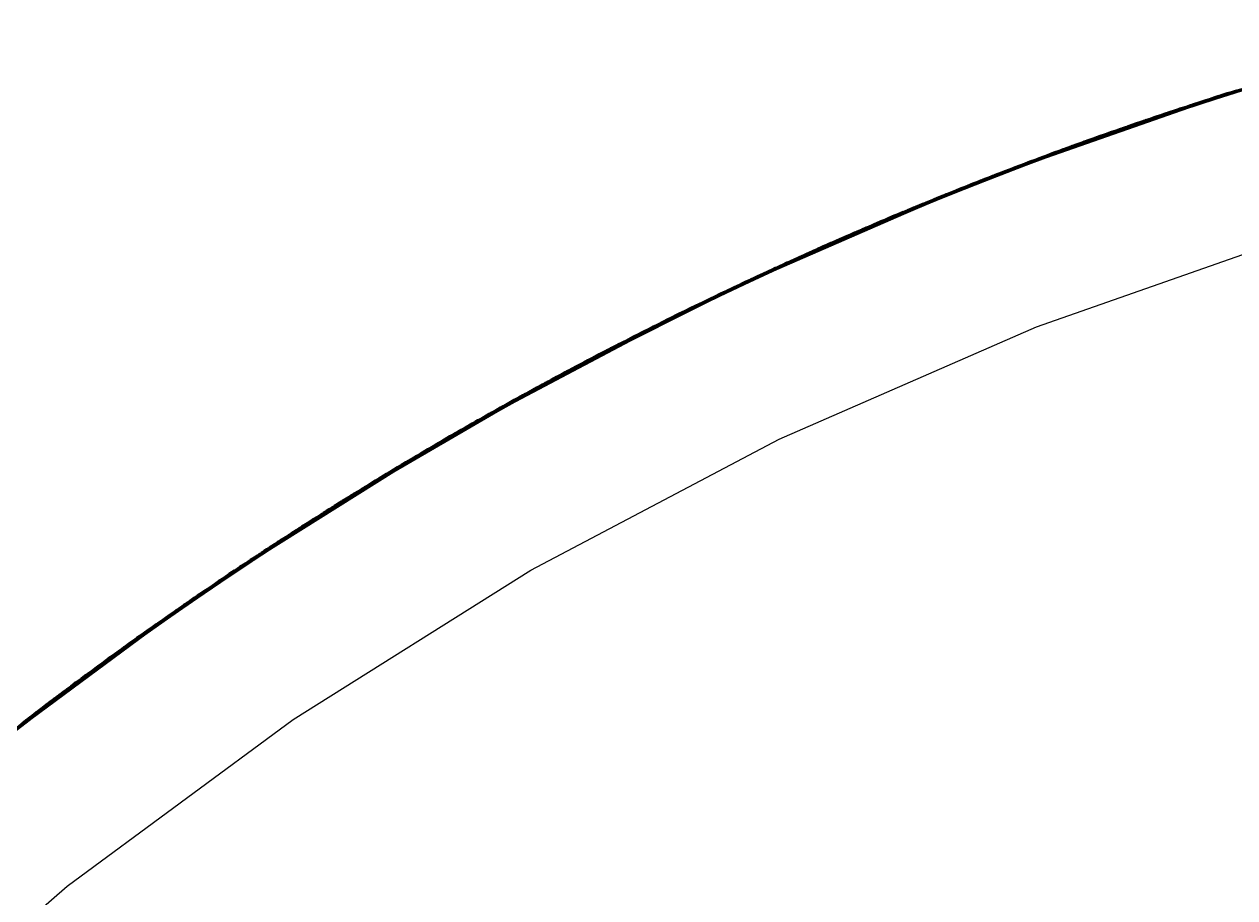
# Model space of a CAD drawing. Header units: millimetres. Extents: x 0 to 420, y 0 to 297.
# Drawn here: x 191.452 to 193, y 270.738 to 271.855 of the extents above; entities that cross this region are included whole.
import ezdxf

# ---------------------------------------------------------------- set-up
doc = ezdxf.new("R2010")
doc.units = ezdxf.units.MM
doc.linetypes.add('DASHED', pattern=[1.524, 1.27, -0.254])
doc.layers.add('HIDDEN', color=8, linetype='DASHED', lineweight=25)
doc.layers.add('VISIBLE', color=7, linetype='CONTINUOUS', lineweight=50)

msp = doc.modelspace()

# ---------------------------------------------------------------- linework, layer by layer
at = {"layer": 'HIDDEN'}
for points in [[(192.94978, 271.7536), (193.2533, 271.84207)], [(192.96058, 271.75711), (193.26431, 271.84489)], [(192.96092, 271.75716), (193.25677, 271.84277)], [(192.96644, 271.759), (193.27027, 271.84641)], [(192.9723, 271.76089), (193.27624, 271.84792)], [(192.97645, 271.76215), (193.27267, 271.84682)], [(192.97727, 271.76248), (193.2813, 271.84919)], [(192.98313, 271.76435), (193.28727, 271.85069)], [(192.98837, 271.76595), (193.28658, 271.85038)], [(192.98898, 271.76622), (193.29323, 271.85218)], [(192.99207, 271.76712), (193.28852, 271.8508)], [(192.99396, 271.76779), (193.29829, 271.85344)], [(192.99982, 271.76963), (193.30425, 271.85491)], [(192.88827, 271.7331), (193.19062, 271.8255)], [(192.89409, 271.73508), (193.19656, 271.82711)], [(192.89861, 271.73654), (193.19513, 271.82658)], [(192.89991, 271.73705), (193.20249, 271.82871)], [(192.90822, 271.73958), (193.19707, 271.82705)], [(192.91068, 271.74068), (193.21346, 271.83165)], [(192.91413, 271.74177), (193.20907, 271.83027)], [(192.9165, 271.74262), (193.2194, 271.83322)], [(192.92396, 271.74484), (193.20495, 271.82892)], [(192.92729, 271.74621), (193.23039, 271.83612)], [(192.92971, 271.74695), (193.22506, 271.83452)], [(192.93314, 271.74814), (193.23635, 271.83767)], [(192.93935, 271.74992), (193.21305, 271.83084)], [(192.94393, 271.7517), (193.24735, 271.84054)], [(192.94515, 271.75203), (193.24089, 271.83866)], [(192.95514, 271.75508), (193.22093, 271.83271)], [(192.97065, 271.76009), (193.22899, 271.83463)], [(192.9862, 271.76506), (193.237, 271.83653)], [(192.8386, 271.7159), (193.13997, 271.81147)], [(192.84441, 271.71793), (193.14589, 271.81313)], [(192.85514, 271.72169), (193.15684, 271.81621)], [(192.85566, 271.7218), (193.14972, 271.81401)], [(192.86095, 271.72371), (193.16277, 271.81786)], [(192.86676, 271.72573), (193.16869, 271.8195)], [(192.8713, 271.72722), (193.1655, 271.81841)], [(192.87169, 271.72742), (193.17372, 271.82088)], [(192.87751, 271.72942), (193.17965, 271.82251)], [(192.8832, 271.73131), (193.17925, 271.82227)], [(192.88333, 271.73142), (193.18558, 271.82413)], [(192.8868, 271.73253), (193.18131, 271.82276)], [(192.78336, 271.69607), (193.08359, 271.79518)], [(192.78914, 271.69818), (193.08948, 271.79691)], [(192.79408, 271.69991), (193.08841, 271.79646)], [(192.79492, 271.70028), (193.09538, 271.79864)], [(192.8036, 271.70315), (193.09042, 271.79699)], [(192.80562, 271.70415), (193.1063, 271.80183)], [(192.8094, 271.70544), (193.10233, 271.80047)], [(192.8114, 271.70623), (193.1122, 271.80354)], [(192.81896, 271.70867), (193.09837, 271.79907)], [(192.82209, 271.71006), (193.12312, 271.80668)], [(192.82478, 271.71094), (193.11808, 271.80503)], [(192.82788, 271.71211), (193.12903, 271.80836)], [(192.83462, 271.71423), (193.1062, 271.80111)], [(192.84029, 271.71642), (193.13398, 271.80957)], [(192.84991, 271.7196), (193.11429, 271.80322)], [(192.86554, 271.72504), (193.12216, 271.80528)], [(192.88103, 271.73036), (193.13013, 271.80736)], [(192.94157, 271.7494), (193.09317, 271.79571)], [(192.7341, 271.67778), (193.03327, 271.78003)], [(192.73985, 271.67994), (193.03915, 271.78182)], [(192.7505, 271.68393), (193.05002, 271.78513)], [(192.75151, 271.68424), (193.04333, 271.7829)], [(192.75627, 271.68607), (193.05591, 271.78691)], [(192.76204, 271.68822), (193.06181, 271.78869)], [(192.76676, 271.6899), (193.059, 271.78764)], [(192.76692, 271.69003), (193.0668, 271.79019)], [(192.7727, 271.69216), (193.0727, 271.79194)], [(192.77847, 271.69429), (193.07859, 271.7937)], [(192.77856, 271.69424), (193.07277, 271.79183)], [(192.78224, 271.6956), (193.0747, 271.79234)], [(192.83687, 271.71375), (193.03955, 271.78062)], [(192.6733, 271.65436), (193.02623, 271.77786)], [(193.02623, 271.77786), (192.6733, 271.65436)], [(193.02623, 271.77786), (192.6733, 271.65436)], [(192.67498, 271.65495), (193.02409, 271.77711)], [(192.68506, 271.65896), (192.98313, 271.76435)], [(192.69018, 271.66088), (192.98248, 271.764)], [(192.69078, 271.66119), (192.98898, 271.76622)], [(192.69381, 271.6623), (192.98439, 271.76455)], [(192.69564, 271.66307), (192.99396, 271.76779)], [(192.70138, 271.66529), (192.99982, 271.76963)], [(192.70555, 271.66683), (192.99809, 271.76895)], [(192.70711, 271.66749), (193.00568, 271.77147)], [(192.71508, 271.67027), (193.00004, 271.7695)], [(192.71773, 271.67156), (193.01653, 271.77486)], [(192.7208, 271.67266), (193.01193, 271.77322)], [(192.72348, 271.67375), (193.02241, 271.77668)], [(192.73029, 271.67606), (193.00799, 271.77174)], [(192.73604, 271.67844), (193.02759, 271.77807)], [(192.74587, 271.68193), (193.01578, 271.77393)], [(192.76106, 271.68759), (193.02383, 271.7762)], [(192.77652, 271.6933), (193.03169, 271.77841)], [(192.63619, 271.63962), (192.93314, 271.74814)], [(192.64673, 271.64386), (192.94393, 271.7517)], [(192.64794, 271.64426), (192.93759, 271.74941)], [(192.65245, 271.64613), (192.94978, 271.7536)], [(192.66301, 271.65031), (192.96058, 271.75711)], [(192.66333, 271.65037), (192.95321, 271.75452)], [(192.66874, 271.65256), (192.96644, 271.759)], [(192.67447, 271.65482), (192.9723, 271.76089)], [(192.6785, 271.65633), (192.96881, 271.75956)], [(192.67932, 271.65672), (192.97727, 271.76248)], [(192.59236, 271.62178), (192.88827, 271.7331)], [(192.59805, 271.62412), (192.89409, 271.73508)], [(192.60246, 271.62587), (192.89271, 271.73447)], [(192.60373, 271.62646), (192.89991, 271.73705)], [(192.61187, 271.62951), (192.89462, 271.73505)], [(192.61424, 271.63076), (192.91068, 271.74068)], [(192.61766, 271.63208), (192.90634, 271.73901)], [(192.61994, 271.63307), (192.9165, 271.74262)], [(192.62721, 271.63574), (192.90237, 271.73742)], [(192.63048, 271.63733), (192.92729, 271.74621)], [(192.63284, 271.63821), (192.92205, 271.74427)], [(192.64227, 271.64179), (192.91031, 271.73985)], [(192.65772, 271.64795), (192.91804, 271.74221)], [(192.67284, 271.65391), (192.926, 271.74464)], [(192.68811, 271.65988), (192.93384, 271.74704)], [(192.54955, 271.60387), (192.84441, 271.71793)], [(192.56001, 271.6083), (192.85514, 271.72169)], [(192.56052, 271.60844), (192.84817, 271.71905)], [(192.56569, 271.61068), (192.86095, 271.72371)], [(192.57136, 271.61306), (192.86676, 271.72573)], [(192.57581, 271.61485), (192.86365, 271.72444)], [(192.57617, 271.61506), (192.87169, 271.72742)], [(192.58185, 271.61742), (192.87751, 271.72942)], [(192.58742, 271.61967), (192.87711, 271.72915)], [(192.58754, 271.61978), (192.88333, 271.73142)], [(192.5909, 271.6211), (192.87915, 271.72978)], [(192.5117, 271.58766), (192.80562, 271.70415)], [(192.51539, 271.58919), (192.80171, 271.70253)], [(192.51734, 271.5901), (192.8114, 271.70623)], [(192.52777, 271.5946), (192.82209, 271.71006)], [(192.53043, 271.59567), (192.81714, 271.70808)], [(192.53342, 271.59701), (192.82788, 271.71211)], [(192.53999, 271.59954), (192.80554, 271.70342)], [(192.54388, 271.60147), (192.8386, 271.7159)], [(192.54553, 271.6021), (192.83274, 271.71362)], [(192.55492, 271.60587), (192.81346, 271.70603)], [(192.57022, 271.61231), (192.82116, 271.70857)], [(192.58528, 271.61857), (192.82903, 271.71117)], [(192.4636, 271.5665), (192.75627, 271.68607)], [(192.46922, 271.56901), (192.76204, 271.68822)], [(192.47381, 271.57098), (192.7593, 271.687)], [(192.47398, 271.57113), (192.76692, 271.69003)], [(192.47961, 271.57361), (192.7727, 271.69216)], [(192.48523, 271.5761), (192.77847, 271.69429)], [(192.4853, 271.57606), (192.7728, 271.69206)], [(192.48894, 271.57766), (192.77468, 271.69268)], [(192.49, 271.57819), (192.78336, 271.69607)], [(192.49564, 271.58066), (192.78914, 271.69818)], [(192.50047, 271.58271), (192.78807, 271.69765)], [(192.50128, 271.58312), (192.79492, 271.70028)], [(192.50973, 271.58652), (192.79007, 271.69831)], [(192.52474, 271.59301), (192.79785, 271.70088)], [(192.64456, 271.64142), (192.79282, 271.69718)], [(192.42606, 271.54958), (192.71773, 271.67156)], [(192.43165, 271.55213), (192.72348, 271.67375)], [(192.442, 271.55682), (192.7341, 271.67778)], [(192.44391, 271.55762), (192.72853, 271.67546)], [(192.4476, 271.55934), (192.73985, 271.67994)], [(192.45347, 271.5617), (192.71701, 271.67058)], [(192.45797, 271.56399), (192.7505, 271.68393)], [(192.45896, 271.56437), (192.74397, 271.68128)], [(192.46826, 271.56831), (192.7249, 271.67335)], [(192.48338, 271.57501), (192.73257, 271.67604)], [(192.54223, 271.5992), (192.74033, 271.67876)], [(192.38865, 271.53235), (192.67932, 271.65672)], [(192.39424, 271.53494), (192.68506, 271.65896)], [(192.39922, 271.53718), (192.68445, 271.65858)], [(192.39981, 271.53753), (192.69078, 271.66119)], [(192.40279, 271.53883), (192.68631, 271.65924)], [(192.40454, 271.53972), (192.69564, 271.66307)], [(192.41013, 271.54229), (192.70138, 271.66529)], [(192.41423, 271.5441), (192.69966, 271.66449)], [(192.41572, 271.54485), (192.70711, 271.66749)], [(192.42346, 271.54812), (192.70161, 271.66517)], [(192.42905, 271.55087), (192.7132, 271.66962)], [(192.43831, 271.55487), (192.70937, 271.6679)], [(192.33058, 271.50484), (192.6733, 271.65436)], [(192.6733, 271.65436), (192.33058, 271.50484)], [(192.6733, 271.65436), (192.33058, 271.50484)], [(192.33145, 271.50522), (192.66958, 271.65274)], [(192.34669, 271.51256), (192.63619, 271.63962)], [(192.35695, 271.51745), (192.64673, 271.64386)], [(192.35814, 271.51794), (192.64054, 271.64116)], [(192.3625, 271.52007), (192.65245, 271.64613)], [(192.37278, 271.52492), (192.66301, 271.65031)], [(192.37308, 271.52499), (192.65584, 271.64727)], [(192.37836, 271.52753), (192.66874, 271.65256)], [(192.38393, 271.53014), (192.67447, 271.65482)], [(192.38784, 271.53189), (192.67107, 271.65327)], [(192.30961, 271.49467), (192.59805, 271.62412)], [(192.31513, 271.49737), (192.60373, 271.62646)], [(192.32308, 271.50094), (192.59859, 271.62414)], [(192.32535, 271.50232), (192.61424, 271.63076)], [(192.32871, 271.50387), (192.60999, 271.62881)], [(192.33089, 271.50499), (192.61994, 271.63307)], [(192.33794, 271.50809), (192.60619, 271.62699)], [(192.34114, 271.50991), (192.63048, 271.63733)], [(192.34344, 271.51094), (192.62533, 271.63505)], [(192.35262, 271.51511), (192.61393, 271.6299)], [(192.36766, 271.52223), (192.62148, 271.63275)], [(192.38234, 271.52912), (192.6293, 271.63569)], [(192.39726, 271.53607), (192.63694, 271.63856)], [(192.27816, 271.47921), (192.56569, 271.61068)], [(192.28367, 271.48195), (192.57136, 271.61306)], [(192.288, 271.48401), (192.56834, 271.61159)], [(192.28834, 271.48425), (192.57617, 271.61506)], [(192.29387, 271.48697), (192.58185, 271.61742)], [(192.29927, 271.48955), (192.58147, 271.61713)], [(192.29939, 271.48968), (192.58754, 271.61978)], [(192.30263, 271.49119), (192.58347, 271.61789)], [(192.30407, 271.49198), (192.59236, 271.62178)], [(192.3139, 271.49669), (192.59672, 271.62343)], [(192.24134, 271.46077), (192.52777, 271.5946)], [(192.24683, 271.46353), (192.53342, 271.59701)], [(192.25698, 271.46865), (192.54388, 271.60147)], [(192.25859, 271.46938), (192.53815, 271.59882)], [(192.26248, 271.4714), (192.54955, 271.60387)], [(192.27265, 271.47648), (192.56001, 271.6083)], [(192.27315, 271.47666), (192.55321, 271.60521)], [(192.2826, 271.48113), (192.52688, 271.59303)], [(192.29718, 271.48832), (192.53462, 271.59614)], [(192.20468, 271.44201), (192.49, 271.57819)], [(192.21015, 271.44483), (192.49564, 271.58066)], [(192.21485, 271.44718), (192.49459, 271.58006)], [(192.21562, 271.44764), (192.50128, 271.58312)], [(192.22382, 271.45156), (192.49656, 271.58085)], [(192.22574, 271.45283), (192.5117, 271.58766)], [(192.22932, 271.45458), (192.50788, 271.58579)], [(192.23121, 271.45562), (192.51734, 271.5901)], [(192.23842, 271.459), (192.50415, 271.5839)], [(192.24396, 271.46202), (192.52292, 271.59229)], [(192.25319, 271.46646), (192.51166, 271.58692)], [(192.26771, 271.47373), (192.51937, 271.59002)], [(192.35498, 271.51491), (192.49927, 271.57986)], [(192.74636, 271.46819), (193.08518, 271.58674)], [(192.74636, 271.46819), (193.08518, 271.58674)], [(192.17361, 271.42582), (192.45797, 271.56399)], [(192.17907, 271.42867), (192.4636, 271.5665)], [(192.18452, 271.43153), (192.46922, 271.56901)], [(192.18896, 271.43378), (192.46656, 271.56761)], [(192.18913, 271.43395), (192.47398, 271.57113)], [(192.19459, 271.43678), (192.47961, 271.57361)], [(192.20005, 271.43962), (192.48523, 271.5761)], [(192.20011, 271.43957), (192.47973, 271.57352)], [(192.20368, 271.44142), (192.48155, 271.57426)], [(192.14268, 271.40942), (192.42606, 271.54958)], [(192.14558, 271.4109), (192.42162, 271.54735)], [(192.14809, 271.41231), (192.43165, 271.55213)], [(192.15812, 271.41765), (192.442, 271.55682)], [(192.16002, 271.41858), (192.43655, 271.55414)], [(192.16355, 271.42051), (192.4476, 271.55934)], [(192.16925, 271.42323), (192.42537, 271.54854)], [(192.17457, 271.42625), (192.45162, 271.56094)], [(192.18359, 271.43076), (192.43306, 271.5518)], [(192.19831, 271.43843), (192.44052, 271.55496)], [(192.25543, 271.46625), (192.44815, 271.55819)], [(192.10643, 271.38985), (192.38865, 271.53235)], [(192.11184, 271.39279), (192.39424, 271.53494)], [(192.11666, 271.39534), (192.39367, 271.53453)], [(192.11724, 271.39573), (192.39981, 271.53753)], [(192.12015, 271.39723), (192.39549, 271.53531)], [(192.12182, 271.39821), (192.40454, 271.53972)], [(192.12724, 271.40113), (192.41013, 271.54229)], [(192.13123, 271.40321), (192.40844, 271.54137)], [(192.13265, 271.40404), (192.41572, 271.54485)], [(192.14015, 271.40778), (192.41037, 271.54219)], [(192.15456, 271.41547), (192.41792, 271.54539)], [(192.07573, 271.37298), (192.35695, 271.51745)], [(192.08111, 271.37594), (192.3625, 271.52007)], [(192.09106, 271.38143), (192.37278, 271.52492)], [(192.09134, 271.38151), (192.36584, 271.52143)], [(192.09646, 271.38439), (192.37836, 271.52753)], [(192.10186, 271.38735), (192.38393, 271.53014)], [(192.10562, 271.38933), (192.38064, 271.52838)], [(192, 271.33012), (192.33058, 271.50484)], [(192.33058, 271.50484), (192, 271.33012)], [(192.33058, 271.50484), (192, 271.33012)], [(192.00341, 271.33192), (192.33051, 271.5048)], [(192.04516, 271.35588), (192.32535, 271.50232)], [(192.05051, 271.35889), (192.33089, 271.50499)], [(192.06043, 271.36445), (192.34114, 271.50991)], [(192.06266, 271.36562), (192.33612, 271.50729)], [(192.0658, 271.36745), (192.34669, 271.51256)], [(192.07156, 271.37037), (192.32509, 271.50145)], [(192.07692, 271.37356), (192.35091, 271.51436)], [(192.08611, 271.37842), (192.33246, 271.50477)], [(192.10032, 271.38622), (192.34008, 271.5082)], [(192.11482, 271.39413), (192.3475, 271.51154)], [(192.0147, 271.33857), (192.29387, 271.48697)], [(192.01992, 271.34148), (192.29351, 271.48665)], [(192.02004, 271.34163), (192.29939, 271.48968)], [(192.02315, 271.34333), (192.29546, 271.48753)], [(192.02457, 271.34421), (192.30407, 271.49198)], [(192.02992, 271.34726), (192.30961, 271.49467)], [(192.03407, 271.34954), (192.30834, 271.49391)], [(192.03526, 271.3503), (192.31513, 271.49737)], [(192.043, 271.35437), (192.31016, 271.49473)], [(192.04844, 271.35766), (192.32121, 271.5001)], [(192.05732, 271.36242), (192.31759, 271.49807)], [(191.98437, 271.32105), (192.26248, 271.4714)], [(191.99419, 271.32677), (192.27265, 271.47648)], [(191.99469, 271.32698), (192.26604, 271.47296)], [(191.99951, 271.32984), (192.27816, 271.47921)], [(192.00484, 271.33291), (192.28367, 271.48195)], [(192.00903, 271.33524), (192.28077, 271.48029)], [(192.00936, 271.33551), (192.28834, 271.48425)], [(191.95415, 271.30333), (192.23121, 271.45562)], [(191.96394, 271.3091), (192.24134, 271.46077)], [(191.96651, 271.31054), (192.23661, 271.45815)], [(191.96924, 271.31221), (192.24683, 271.46353)], [(191.97905, 271.31796), (192.25698, 271.46865)], [(191.98061, 271.31879), (192.2514, 271.46562)], [(191.98942, 271.32371), (192.23322, 271.45565)], [(192.00383, 271.33204), (192.24051, 271.45913)], [(192.0179, 271.34011), (192.24806, 271.46273)], [(192.41736, 271.32464), (192.74636, 271.46819)], [(192.41736, 271.32464), (192.74636, 271.46819)], [(191.92406, 271.28539), (192.20005, 271.43962)], [(191.92853, 271.28806), (192.20468, 271.44201)], [(191.93382, 271.29122), (192.21015, 271.44483)], [(191.93836, 271.29386), (192.20913, 271.44416)], [(191.9391, 271.29438), (192.21562, 271.44764)], [(191.94702, 271.2988), (192.21107, 271.44508)], [(191.94887, 271.3002), (192.22574, 271.45283)], [(191.95233, 271.30217), (192.22203, 271.45071)], [(191.96115, 271.30716), (192.21842, 271.44859)], [(191.97537, 271.31551), (192.22575, 271.45209)], [(192.07398, 271.37034), (192.21372, 271.4442)], [(191.89856, 271.26994), (192.17361, 271.42582)], [(191.90381, 271.27314), (192.17907, 271.42867)], [(191.90907, 271.27633), (192.18452, 271.43153)], [(191.91337, 271.27886), (192.18194, 271.42996)], [(191.91353, 271.27904), (192.18913, 271.43395)], [(191.9188, 271.28221), (192.19459, 271.43678)], [(191.92415, 271.28536), (192.19473, 271.43671)], [(191.92757, 271.28741), (192.1965, 271.43755)], [(191.86872, 271.25162), (192.14268, 271.40942)], [(191.87394, 271.25485), (192.14809, 271.41231)], [(191.88361, 271.26081), (192.15812, 271.41765)], [(191.88548, 271.26188), (192.15282, 271.41461)], [(191.88885, 271.26402), (192.16355, 271.42051)], [(191.89433, 271.26707), (192.14204, 271.40832)], [(191.89947, 271.27043), (192.16745, 271.42236)], [(191.90818, 271.2755), (192.14948, 271.41205)], [(191.92242, 271.2841), (192.15671, 271.41567)], [(191.9776, 271.31543), (192.16416, 271.4194)], [(191.83898, 271.23308), (192.11184, 271.39279)], [(191.84363, 271.23592), (192.11131, 271.39236)], [(191.84419, 271.23635), (192.11724, 271.39573)], [(191.84702, 271.23804), (192.11307, 271.39324)], [(191.84861, 271.23911), (192.12182, 271.39821)], [(191.85383, 271.24237), (192.12724, 271.40113)], [(191.85769, 271.2447), (192.12559, 271.40009)], [(191.85905, 271.24562), (192.13265, 271.40404)], [(191.86628, 271.24981), (192.12749, 271.40104)], [(191.87152, 271.25328), (192.13836, 271.40689)], [(191.8802, 271.25841), (192.1348, 271.4047)], [(191.81897, 271.22043), (192.09106, 271.38143)], [(191.81924, 271.22052), (192.08435, 271.37752)], [(191.82417, 271.22372), (192.09646, 271.38439)], [(191.82937, 271.22702), (192.10186, 271.38735)], [(191.83299, 271.22923), (192.09868, 271.38539)], [(191.83378, 271.2298), (192.10643, 271.38985)], [(191.78948, 271.20155), (192.06043, 271.36445)], [(191.79162, 271.20285), (192.05556, 271.3615)], [(191.79465, 271.20488), (192.0658, 271.36745)], [(191.80421, 271.21102), (192.07573, 271.37298)], [(191.80538, 271.2117), (192.06988, 271.3695)], [(191.80938, 271.21432), (192.08111, 271.37594)], [(191.82789, 271.22578), (192.0595, 271.36269)], [(191.84191, 271.23462), (192.06667, 271.36648)], [(191.76011, 271.18246), (192.02992, 271.34726)], [(191.76409, 271.18499), (192.02873, 271.34643)], [(191.76525, 271.18583), (192.03526, 271.3503)], [(191.77275, 271.19041), (192.03049, 271.34736)], [(191.77478, 271.19202), (192.04516, 271.35588)], [(191.77795, 271.19402), (192.04115, 271.3534)], [(191.77993, 271.19538), (192.05051, 271.35889)], [(191.78648, 271.19931), (192.03772, 271.35118)], [(191.80021, 271.20816), (192.04497, 271.35501)], [(191.8142, 271.2171), (192.05211, 271.35879)], [(191.6834, 271.13119), (192, 271.33012)], [(192, 271.33012), (191.6834, 271.13119)], [(192, 271.33012), (191.6834, 271.13119)], [(191.73599, 271.16656), (192.00484, 271.33291)], [(191.74001, 271.16914), (192.00206, 271.33109)], [(191.74034, 271.16943), (192.00936, 271.33551)], [(191.74547, 271.17283), (192.0147, 271.33857)], [(191.75047, 271.17605), (192.01438, 271.33824)], [(191.75061, 271.17622), (192.02004, 271.34163)], [(191.75358, 271.17809), (192.01625, 271.33923)], [(191.75496, 271.17908), (192.02457, 271.34421)], [(191.68365, 271.13135), (191.99849, 271.32917)], [(191.7112, 271.15), (191.97905, 271.31796)], [(191.7127, 271.15094), (191.97363, 271.31456)], [(191.7163, 271.15343), (191.98437, 271.32105)], [(191.72575, 271.15975), (191.99419, 271.32677)], [(191.72625, 271.16001), (191.98779, 271.32282)], [(191.73086, 271.16315), (191.99951, 271.32984)], [(192.1, 271.15692), (192.41736, 271.32464)], [(192.1, 271.15692), (192.41736, 271.32464)], [(191.6822, 271.13037), (191.94887, 271.3002)], [(191.68727, 271.13383), (191.95415, 271.30333)], [(191.69668, 271.14021), (191.96394, 271.3091)], [(191.69918, 271.14183), (191.95936, 271.30618)], [(191.70177, 271.14365), (191.96924, 271.31221)], [(191.70765, 271.14731), (191.94894, 271.29946)], [(191.72118, 271.15639), (191.95614, 271.30347)], [(191.73503, 271.16562), (191.96318, 271.3074)], [(191.74854, 271.17455), (191.9705, 271.31148)], [(191.65838, 271.11402), (191.92406, 271.28539)], [(191.66267, 271.11697), (191.92853, 271.28806)], [(191.66774, 271.12046), (191.93382, 271.29122)], [(191.67209, 271.12338), (191.93285, 271.2905)], [(191.67282, 271.12395), (191.9391, 271.29438)], [(191.68043, 271.12885), (191.93472, 271.29154)], [(191.68552, 271.13255), (191.94529, 271.29784)], [(191.69404, 271.13811), (191.94183, 271.2955)], [(191.80267, 271.20831), (191.93731, 271.29076)], [(191.6339, 271.097), (191.89856, 271.26994)], [(191.63894, 271.10052), (191.90381, 271.27314)], [(191.64399, 271.10404), (191.90907, 271.27633)], [(191.64813, 271.10684), (191.90659, 271.2746)], [(191.64826, 271.10702), (191.91353, 271.27904)], [(191.65332, 271.11052), (191.9188, 271.28221)], [(191.65849, 271.11401), (191.91894, 271.28214)], [(191.66174, 271.11625), (191.92067, 271.28311)], [(191.61028, 271.08038), (191.87394, 271.25485)], [(191.61956, 271.08694), (191.88361, 271.26081)], [(191.62139, 271.08815), (191.87848, 271.25742)], [(191.62459, 271.09047), (191.88885, 271.26402)], [(191.63478, 271.09754), (191.8926, 271.26608)], [(191.64315, 271.10315), (191.87531, 271.25466)], [(191.65683, 271.11264), (191.88228, 271.25872)], [(191.70987, 271.14737), (191.88951, 271.26293)], [(191.586, 271.06307), (191.84861, 271.23911)], [(191.59101, 271.06665), (191.85383, 271.24237)], [(191.59471, 271.06922), (191.85224, 271.24123)], [(191.59601, 271.07023), (191.85905, 271.24562)], [(191.60295, 271.07486), (191.85409, 271.2423)], [(191.60528, 271.07682), (191.86872, 271.25162)], [(191.60797, 271.07866), (191.86455, 271.24881)], [(191.61632, 271.08434), (191.86114, 271.24641)], [(191.62983, 271.09384), (191.86814, 271.25049)], [(191.56258, 271.04617), (191.82417, 271.22372)], [(191.56756, 271.04978), (191.82937, 271.22702)], [(191.57104, 271.05222), (191.82632, 271.22485)], [(191.57178, 271.05284), (191.83378, 271.2298)], [(191.57677, 271.05644), (191.83898, 271.23308)], [(191.58124, 271.05957), (191.8385, 271.23262)], [(191.58176, 271.06003), (191.84419, 271.23635)], [(191.58449, 271.06191), (191.84019, 271.23361)], [(191.54346, 271.03223), (191.80421, 271.21102)], [(191.54462, 271.033), (191.79855, 271.20716)], [(191.54842, 271.03585), (191.80938, 271.21432)], [(191.55761, 271.04255), (191.81897, 271.22043)], [(191.55786, 271.04266), (191.81251, 271.21609)], [(191.51529, 271.01141), (191.77478, 271.19202)], [(191.52023, 271.01508), (191.77993, 271.19538)], [(191.52937, 271.02185), (191.78948, 271.20155)], [(191.53142, 271.02328), (191.78478, 271.19828)], [(191.53431, 271.0255), (191.79465, 271.20488)], [(191.53966, 271.02912), (191.77467, 271.19116)], [(191.55303, 271.03891), (191.78156, 271.19539)], [(191.56615, 271.04845), (191.78867, 271.19974)], [(191.57962, 271.05818), (191.79557, 271.20397)], [(191.49217, 270.99411), (191.75061, 271.17622)], [(191.49633, 270.99724), (191.75496, 271.17908)], [(191.50125, 271.00093), (191.76011, 271.18246)], [(191.50506, 271.0037), (191.75899, 271.18157)], [(191.50618, 271.00462), (191.76525, 271.18583)], [(191.5134, 271.00969), (191.76068, 271.1826)], [(191.51835, 271.01361), (191.77094, 271.1893)], [(191.52649, 271.0194), (191.76769, 271.18689)], [(191.4684, 270.9761), (191.72575, 271.15975)], [(191.47329, 270.97982), (191.73086, 271.16315)], [(191.47819, 270.98354), (191.73599, 271.16656)], [(191.48203, 270.98637), (191.73333, 271.16456)], [(191.48235, 270.98669), (191.74034, 271.16943)], [(191.48726, 270.9904), (191.74547, 271.17283)], [(191.49202, 270.99391), (191.74519, 271.17248)], [(191.495, 270.99616), (191.74698, 271.17359)], [(191.4545, 270.96546), (191.7112, 271.15)], [(191.45594, 270.96648), (191.70597, 271.14625)], [(191.45937, 270.9692), (191.7163, 271.15343)], [(191.46891, 270.97641), (191.71958, 271.15539)], [(191.79606, 270.96594), (192.1, 271.15692)], [(191.79606, 270.96594), (192.1, 271.15692)], [(191.38255, 270.90915), (191.6834, 271.13119)], [(191.6834, 271.13119), (191.38255, 270.90915)], [(191.6834, 271.13119), (191.38255, 270.90915)], [(191.3828, 270.90934), (191.68059, 271.12912)], [(191.42679, 270.94403), (191.6822, 271.13037)], [(191.43164, 270.9478), (191.68727, 271.13383)], [(191.44062, 270.95476), (191.69668, 271.14021)], [(191.44303, 270.95655), (191.69228, 271.13699)], [(191.44549, 270.95852), (191.70177, 271.14365)], [(191.45111, 270.96253), (191.68233, 271.12965)], [(191.46406, 270.97246), (191.68924, 271.13409)], [(191.47728, 270.98254), (191.69602, 271.13846)], [(191.49019, 270.9923), (191.70306, 271.14299)], [(191.40405, 270.9262), (191.65838, 271.11402)], [(191.40815, 270.92943), (191.66267, 271.11697)], [(191.41299, 270.93323), (191.66774, 271.12046)], [(191.41713, 270.93639), (191.66683, 271.11968)], [(191.41784, 270.93703), (191.67282, 271.12395)], [(191.42512, 270.94239), (191.66862, 271.12083)], [(191.42996, 270.94641), (191.67877, 271.12779)], [(191.43814, 270.95252), (191.67546, 271.12523)], [(191.54214, 271.02946), (191.67117, 271.12016)], [(191.38551, 270.91151), (191.63894, 271.10052)], [(191.39032, 270.91533), (191.64399, 271.10404)], [(191.3943, 270.91841), (191.6416, 271.10214)], [(191.3944, 270.91858), (191.64826, 271.10702)], [(191.39922, 270.92239), (191.65332, 271.11052)], [(191.40418, 270.92622), (191.65346, 271.11045)], [(191.40725, 270.92864), (191.65515, 271.11155)], [(191.36703, 270.89672), (191.61956, 271.08694)], [(191.3688, 270.89807), (191.61462, 271.08321)], [(191.37182, 270.90057), (191.62459, 271.09047)], [(191.3807, 270.90767), (191.6339, 271.097)], [(191.38154, 270.90826), (191.62817, 271.09275)], [(191.40259, 270.92473), (191.61834, 271.08475)], [(191.4533, 270.96272), (191.62529, 271.08941)], [(191.34458, 270.87856), (191.59601, 271.07023)], [(191.35341, 270.88573), (191.60528, 271.07682)], [(191.35597, 270.88772), (191.60128, 271.07375)], [(191.35818, 270.8896), (191.61028, 271.08038)], [(191.36398, 270.89394), (191.59804, 271.07114)], [(191.37681, 270.90424), (191.60478, 271.07566)], [(191.38954, 270.9144), (191.61164, 271.08026)], [(191.3215, 270.85968), (191.57178, 271.05284)], [(191.32625, 270.86358), (191.57677, 271.05644)], [(191.33052, 270.86701), (191.57632, 271.05595)], [(191.331, 270.86748), (191.58176, 271.06003)], [(191.3336, 270.86953), (191.57795, 271.05705)], [(191.33504, 270.87078), (191.586, 271.06307)], [(191.33981, 270.87467), (191.59101, 271.06665)], [(191.34333, 270.87747), (191.58949, 271.06541)], [(191.3512, 270.88361), (191.59127, 271.0666)], [(191.29926, 270.84125), (191.54842, 271.03585)], [(191.308, 270.84852), (191.55761, 271.04255)], [(191.30825, 270.84864), (191.5514, 271.03779)], [(191.31274, 270.85244), (191.56258, 271.04617)], [(191.31748, 270.85636), (191.56756, 271.04978)], [(191.3208, 270.85902), (191.56464, 271.04742)], [(191.28113, 270.82607), (191.52937, 271.02185)], [(191.28582, 270.83002), (191.53431, 271.0255)], [(191.29454, 270.83731), (191.54346, 271.03223)], [(191.29568, 270.83819), (191.53803, 271.028)], [(191.329, 270.86551), (191.53529, 271.02465)], [(191.26774, 270.81476), (191.51529, 271.01141)], [(191.27065, 270.81715), (191.51165, 271.00847)], [(191.27243, 270.81874), (191.52023, 271.01508)], [(191.2784, 270.82343), (191.50858, 271.00587)], [(191.28308, 270.82762), (191.52486, 271.01827)], [(191.29095, 270.83398), (191.51526, 271.01056)], [(191.30364, 270.84457), (191.52189, 271.01522)], [(191.31615, 270.85494), (191.52868, 271.02)], [(191.24109, 270.79202), (191.48726, 270.9904)], [(191.24559, 270.7958), (191.48701, 270.99005)], [(191.24576, 270.79603), (191.49217, 270.99411)], [(191.24845, 270.79825), (191.4887, 270.99125)], [(191.24971, 270.79942), (191.49633, 270.99724)], [(191.25439, 270.80341), (191.50125, 271.00093)], [(191.25801, 270.80642), (191.50021, 270.99998)], [(191.25907, 270.80741), (191.50618, 271.00462)], [(191.26598, 270.81294), (191.50181, 271.00111)], [(191.22317, 270.77656), (191.4684, 270.9761)], [(191.22781, 270.78057), (191.47329, 270.97982)], [(191.23247, 270.7846), (191.47819, 270.98354)], [(191.23612, 270.78766), (191.47565, 270.98138)], [(191.23642, 270.78801), (191.48235, 270.98669)], [(191.20997, 270.76506), (191.4545, 270.96546)], [(191.2146, 270.7691), (191.45937, 270.9692)], [(191.22369, 270.77693), (191.46249, 270.97134)], [(191.50725, 270.75278), (191.79606, 270.96594)], [(191.50725, 270.75278), (191.79606, 270.96594)], [(191.23517, 270.51864), (191.50725, 270.75278)], [(191.23517, 270.51864), (191.50725, 270.75278)]]:
    msp.add_lwpolyline(points, dxfattribs=at)
at = {"layer": 'VISIBLE'}
for points in [[(192.99403, 271.76781), (193.29837, 271.85346)], [(192.69571, 271.6631), (192.99403, 271.76781)], [(192.97839, 271.76284), (192.9862, 271.76506)], [(192.98248, 271.764), (192.98646, 271.76541)], [(192.98439, 271.76455), (192.99025, 271.76661)], [(192.98646, 271.76541), (192.98837, 271.76595)], [(192.99025, 271.76661), (192.99207, 271.76712)], [(192.99809, 271.76895), (193.0021, 271.77035)], [(192.88869, 271.73324), (192.94157, 271.7494)], [(192.91804, 271.74221), (192.94716, 271.75275)], [(192.926, 271.74464), (192.96276, 271.75782)], [(192.93157, 271.74763), (192.93935, 271.74992)], [(192.93384, 271.74704), (192.97839, 271.76284)], [(192.93759, 271.74941), (192.94339, 271.75151)], [(192.94339, 271.75151), (192.94515, 271.75203)], [(192.94716, 271.75275), (192.95514, 271.75508)], [(192.95321, 271.75452), (192.95899, 271.7566)], [(192.95899, 271.7566), (192.96092, 271.75716)], [(192.96276, 271.75782), (192.97065, 271.76009)], [(192.96881, 271.75956), (192.97461, 271.76162)], [(192.97461, 271.76162), (192.97645, 271.76215)], [(192.79282, 271.69718), (192.88869, 271.73324)], [(192.88492, 271.73196), (192.8868, 271.73253)], [(192.89271, 271.73447), (192.8967, 271.73596)], [(192.89462, 271.73505), (192.90047, 271.73724)], [(192.8967, 271.73596), (192.89861, 271.73654)], [(192.90047, 271.73724), (192.90822, 271.73958)], [(192.90237, 271.73742), (192.916, 271.74246)], [(192.90634, 271.73901), (192.91224, 271.7412)], [(192.91031, 271.73985), (192.93157, 271.74763)], [(192.91224, 271.7412), (192.91413, 271.74177)], [(192.916, 271.74246), (192.92396, 271.74484)], [(192.92205, 271.74427), (192.9278, 271.74638)], [(192.9278, 271.74638), (192.92971, 271.74695)], [(192.81346, 271.70603), (192.84216, 271.71715)], [(192.82116, 271.70857), (192.85765, 271.72257)], [(192.82903, 271.71117), (192.87316, 271.72793)], [(192.84216, 271.71715), (192.84991, 271.7196)], [(192.84817, 271.71905), (192.8539, 271.72125)], [(192.8539, 271.72125), (192.85566, 271.7218)], [(192.85765, 271.72257), (192.86554, 271.72504)], [(192.86365, 271.72444), (192.86941, 271.72664)], [(192.86941, 271.72664), (192.8713, 271.72722)], [(192.87316, 271.72793), (192.88103, 271.73036)], [(192.87711, 271.72915), (192.88116, 271.73068)], [(192.87915, 271.72978), (192.88492, 271.73196)], [(192.88116, 271.73068), (192.8832, 271.73131)], [(192.78413, 271.69635), (192.83687, 271.71375)], [(192.79581, 271.7006), (192.8036, 271.70315)], [(192.79785, 271.70088), (192.81125, 271.70617)], [(192.80171, 271.70253), (192.80751, 271.70483)], [(192.80554, 271.70342), (192.82669, 271.71169)], [(192.80751, 271.70483), (192.8094, 271.70544)], [(192.81125, 271.70617), (192.81896, 271.70867)], [(192.81714, 271.70808), (192.82295, 271.71036)], [(192.82295, 271.71036), (192.82478, 271.71094)], [(192.82669, 271.71169), (192.83462, 271.71423)], [(192.83274, 271.71362), (192.83841, 271.71583)], [(192.83841, 271.71583), (192.84029, 271.71642)], [(192.73257, 271.67604), (192.76873, 271.6907)], [(192.74033, 271.67876), (192.78413, 271.69635)], [(192.75334, 271.68498), (192.76106, 271.68759)], [(192.7593, 271.687), (192.765, 271.68931)], [(192.765, 271.68931), (192.76676, 271.6899)], [(192.76873, 271.6907), (192.77652, 271.6933)], [(192.7728, 271.69206), (192.77668, 271.69362)], [(192.77468, 271.69268), (192.7804, 271.69499)], [(192.77668, 271.69362), (192.77856, 271.69424)], [(192.7804, 271.69499), (192.78224, 271.6956)], [(192.78807, 271.69765), (192.79208, 271.69926)], [(192.79007, 271.69831), (192.79581, 271.7006)], [(192.79208, 271.69926), (192.79408, 271.69991)], [(192.70937, 271.6679), (192.72264, 271.67343)], [(192.7132, 271.66962), (192.71892, 271.67201)], [(192.71701, 271.67058), (192.73797, 271.67924)], [(192.71892, 271.67201), (192.7208, 271.67266)], [(192.72264, 271.67343), (192.73029, 271.67606)], [(192.7249, 271.67335), (192.75334, 271.68498)], [(192.72853, 271.67546), (192.73426, 271.67783)], [(192.73426, 271.67783), (192.73604, 271.67844)], [(192.73797, 271.67924), (192.74587, 271.68193)], [(192.74397, 271.68128), (192.74961, 271.6836)], [(192.74961, 271.6836), (192.75151, 271.68424)], [(192.40461, 271.53974), (192.69571, 271.6631)], [(192.63694, 271.63856), (192.68042, 271.65715)], [(192.67107, 271.65327), (192.67672, 271.6557)], [(192.6733, 271.65436), (192.67498, 271.65495)], [(192.67672, 271.6557), (192.6785, 271.65633)], [(192.68042, 271.65715), (192.68811, 271.65988)], [(192.68445, 271.65858), (192.68831, 271.66022)], [(192.68631, 271.65924), (192.69202, 271.66166)], [(192.68831, 271.66022), (192.69018, 271.66088)], [(192.69202, 271.66166), (192.69381, 271.6623)], [(192.69966, 271.66449), (192.70361, 271.66615)], [(192.70161, 271.66517), (192.70731, 271.66757)], [(192.70361, 271.66615), (192.70555, 271.66683)], [(192.70731, 271.66757), (192.71508, 271.67027)], [(192.59276, 271.62194), (192.64456, 271.64142)], [(192.62148, 271.63275), (192.64989, 271.64511)], [(192.6293, 271.63569), (192.66514, 271.65115)], [(192.63466, 271.63901), (192.64227, 271.64179)], [(192.64054, 271.64116), (192.64621, 271.64363)], [(192.64621, 271.64363), (192.64794, 271.64426)], [(192.64989, 271.64511), (192.65772, 271.64795)], [(192.65584, 271.64727), (192.66145, 271.64969)], [(192.66145, 271.64969), (192.66333, 271.65037)], [(192.66514, 271.65115), (192.67284, 271.65391)], [(192.66958, 271.65274), (192.6733, 271.65436)], [(192.6733, 271.65436), (192.6733, 271.65436)], [(192.59672, 271.62343), (192.60059, 271.62517)], [(192.59859, 271.62414), (192.60427, 271.62667)], [(192.60059, 271.62517), (192.60246, 271.62587)], [(192.60427, 271.62667), (192.61187, 271.62951)], [(192.60619, 271.62699), (192.61945, 271.63287)], [(192.60999, 271.62881), (192.61577, 271.63138)], [(192.61393, 271.6299), (192.63466, 271.63901)], [(192.61577, 271.63138), (192.61766, 271.63208)], [(192.61945, 271.63287), (192.62721, 271.63574)], [(192.62533, 271.63505), (192.63097, 271.63753)], [(192.63097, 271.63753), (192.63284, 271.63821)], [(192.49927, 271.57986), (192.59276, 271.62194)], [(192.52688, 271.59303), (192.56246, 271.60933)], [(192.53462, 271.59614), (192.5776, 271.61566)], [(192.56246, 271.60933), (192.57022, 271.61231)], [(192.56834, 271.61159), (192.57394, 271.61413)], [(192.57394, 271.61413), (192.57581, 271.61485)], [(192.5776, 271.61566), (192.58528, 271.61857)], [(192.58147, 271.61713), (192.58542, 271.61891)], [(192.58347, 271.61789), (192.58909, 271.62042)], [(192.58542, 271.61891), (192.58742, 271.61967)], [(192.58909, 271.62042), (192.5909, 271.6211)], [(192.49074, 271.57852), (192.54223, 271.5992)], [(192.51166, 271.58692), (192.53226, 271.59652)], [(192.5172, 271.59003), (192.52474, 271.59301)], [(192.51937, 271.59002), (192.54735, 271.60294)], [(192.52292, 271.59229), (192.52861, 271.59495)], [(192.52861, 271.59495), (192.53043, 271.59567)], [(192.53226, 271.59652), (192.53999, 271.59954)], [(192.53815, 271.59882), (192.54369, 271.60139)], [(192.54369, 271.60139), (192.54553, 271.6021)], [(192.54735, 271.60294), (192.55492, 271.60587)], [(192.55321, 271.60521), (192.55881, 271.60778)], [(192.55881, 271.60778), (192.56052, 271.60844)], [(192.44815, 271.55819), (192.49074, 271.57852)], [(192.48711, 271.57692), (192.48894, 271.57766)], [(192.49459, 271.58006), (192.4985, 271.58192)], [(192.49656, 271.58085), (192.50214, 271.5835)], [(192.4985, 271.58192), (192.50047, 271.58271)], [(192.50214, 271.5835), (192.50973, 271.58652)], [(192.50415, 271.5839), (192.5172, 271.59003)], [(192.50788, 271.58579), (192.51355, 271.58846)], [(192.51355, 271.58846), (192.51539, 271.58919)], [(192.43306, 271.5518), (192.46074, 271.56523)], [(192.44052, 271.55496), (192.47573, 271.5719)], [(192.45162, 271.56094), (192.45711, 271.56361)], [(192.45711, 271.56361), (192.45896, 271.56437)], [(192.46074, 271.56523), (192.46826, 271.56831)], [(192.46656, 271.56761), (192.4721, 271.57029)], [(192.4721, 271.57029), (192.47381, 271.57098)], [(192.47573, 271.5719), (192.48338, 271.57501)], [(192.47973, 271.57352), (192.48348, 271.57532)], [(192.48155, 271.57426), (192.48711, 271.57692)], [(192.48348, 271.57532), (192.4853, 271.57606)], [(192.4159, 271.54494), (192.42346, 271.54812)], [(192.41792, 271.54539), (192.43083, 271.55175)], [(192.42162, 271.54735), (192.42721, 271.55011)], [(192.42537, 271.54854), (192.44577, 271.55852)], [(192.42721, 271.55011), (192.42905, 271.55087)], [(192.43083, 271.55175), (192.43831, 271.55487)], [(192.43655, 271.55414), (192.44215, 271.55689)], [(192.44215, 271.55689), (192.44391, 271.55762)], [(192.44577, 271.55852), (192.45347, 271.5617)], [(192.12188, 271.39824), (192.40461, 271.53974)], [(192.3475, 271.51154), (192.38972, 271.53284)], [(192.38064, 271.52838), (192.38612, 271.53116)], [(192.38612, 271.53116), (192.38784, 271.53189)], [(192.38972, 271.53284), (192.39726, 271.53607)], [(192.39367, 271.53453), (192.3974, 271.53641)], [(192.39549, 271.53531), (192.40101, 271.53808)], [(192.3974, 271.53641), (192.39922, 271.53718)], [(192.40101, 271.53808), (192.40279, 271.53883)], [(192.40844, 271.54137), (192.41229, 271.54329)], [(192.41037, 271.54219), (192.4159, 271.54494)], [(192.41229, 271.54329), (192.41423, 271.5441)], [(192.33246, 271.50477), (192.36001, 271.5189)], [(192.34008, 271.5082), (192.37485, 271.52589)], [(192.35091, 271.51436), (192.35643, 271.51719)], [(192.35643, 271.51719), (192.35814, 271.51794)], [(192.36001, 271.5189), (192.36766, 271.52223)], [(192.36584, 271.52143), (192.37126, 271.5242)], [(192.37126, 271.5242), (192.37308, 271.52499)], [(192.37485, 271.52589), (192.38234, 271.52912)], [(192.30447, 271.49217), (192.35498, 271.51491)], [(192.31565, 271.49761), (192.32308, 271.50094)], [(192.31759, 271.49807), (192.33041, 271.50475)], [(192.32121, 271.5001), (192.32683, 271.50304)], [(192.32509, 271.50145), (192.3452, 271.51185)], [(192.32683, 271.50304), (192.32871, 271.50387)], [(192.33041, 271.50475), (192.33794, 271.50809)], [(192.33051, 271.5048), (192.33058, 271.50484)], [(192.33058, 271.50484), (192.33145, 271.50522)], [(192.33058, 271.50484), (192.33058, 271.50484)], [(192.33612, 271.50729), (192.34161, 271.51013)], [(192.34161, 271.51013), (192.34344, 271.51094)], [(192.3452, 271.51185), (192.35262, 271.51511)], [(192.21372, 271.4442), (192.30447, 271.49217)], [(192.24806, 271.46273), (192.28973, 271.48493)], [(192.28973, 271.48493), (192.29718, 271.48832)], [(192.29351, 271.48665), (192.29733, 271.48867)], [(192.29546, 271.48753), (192.3009, 271.49041)], [(192.29733, 271.48867), (192.29927, 271.48955)], [(192.3009, 271.49041), (192.30263, 271.49119)], [(192.30834, 271.49391), (192.31208, 271.49588)], [(192.31016, 271.49473), (192.31565, 271.49761)], [(192.31208, 271.49588), (192.3139, 271.49669)], [(192.23322, 271.45565), (192.26035, 271.47033)], [(192.24051, 271.45913), (192.27502, 271.47766)], [(192.25679, 271.46855), (192.25859, 271.46938)], [(192.26035, 271.47033), (192.26771, 271.47373)], [(192.26604, 271.47296), (192.27147, 271.47589)], [(192.27147, 271.47589), (192.27315, 271.47666)], [(192.27502, 271.47766), (192.2826, 271.48113)], [(192.28077, 271.48029), (192.28617, 271.48318)], [(192.28617, 271.48318), (192.288, 271.48401)], [(192.2054, 271.44238), (192.25543, 271.46625)], [(192.21842, 271.44859), (192.23107, 271.45554)], [(192.22203, 271.45071), (192.22753, 271.45374)], [(192.22575, 271.45209), (192.24569, 271.46296)], [(192.22753, 271.45374), (192.22932, 271.45458)], [(192.23107, 271.45554), (192.23842, 271.459)], [(192.23661, 271.45815), (192.24215, 271.46118)], [(192.24215, 271.46118), (192.24396, 271.46202)], [(192.24569, 271.46296), (192.25319, 271.46646)], [(192.2514, 271.46562), (192.25679, 271.46855)], [(192.16416, 271.4194), (192.2054, 271.44238)], [(192.19083, 271.43483), (192.19831, 271.43843)], [(192.19473, 271.43671), (192.19835, 271.43873)], [(192.1965, 271.43755), (192.20187, 271.44056)], [(192.19835, 271.43873), (192.20011, 271.43957)], [(192.20187, 271.44056), (192.20368, 271.44142)], [(192.20913, 271.44416), (192.21292, 271.44626)], [(192.21107, 271.44508), (192.21646, 271.44807)], [(192.21292, 271.44626), (192.21485, 271.44718)], [(192.21646, 271.44807), (192.22382, 271.45156)], [(192.14948, 271.41205), (192.17629, 271.42722)], [(192.15671, 271.41567), (192.19083, 271.43483)], [(192.16177, 271.41958), (192.16925, 271.42323)], [(192.16745, 271.42236), (192.17277, 271.42537)], [(192.17277, 271.42537), (192.17457, 271.42625)], [(192.17629, 271.42722), (192.18359, 271.43076)], [(192.18194, 271.42996), (192.18731, 271.43299)], [(192.18731, 271.43299), (192.18896, 271.43378)], [(192.13283, 271.40413), (192.14015, 271.40778)], [(192.1348, 271.4047), (192.1473, 271.41188)], [(192.13836, 271.40689), (192.14379, 271.41001)], [(192.14204, 271.40832), (192.16177, 271.41958)], [(192.14379, 271.41001), (192.14558, 271.4109)], [(192.1473, 271.41188), (192.15456, 271.41547)], [(192.15282, 271.41461), (192.15827, 271.41772)], [(192.15827, 271.41772), (192.16002, 271.41858)], [(191.84866, 271.23914), (192.12188, 271.39824)], [(192.10746, 271.39041), (192.11482, 271.39413)], [(192.11131, 271.39236), (192.1149, 271.39445)], [(192.11307, 271.39324), (192.11839, 271.39635)], [(192.1149, 271.39445), (192.11666, 271.39534)], [(192.11839, 271.39635), (192.12015, 271.39723)], [(192.12559, 271.40009), (192.12933, 271.40226)], [(192.12749, 271.40104), (192.13283, 271.40413)], [(192.12933, 271.40226), (192.13123, 271.40321)], [(192.0595, 271.36269), (192.09306, 271.38253)], [(192.06667, 271.36648), (192.10746, 271.39041)], [(192.0787, 271.37462), (192.08611, 271.37842)], [(192.08435, 271.37752), (192.08958, 271.38062)], [(192.08958, 271.38062), (192.09134, 271.38151)], [(192.09306, 271.38253), (192.10032, 271.38622)], [(192.09868, 271.38539), (192.10398, 271.3885)], [(192.10398, 271.3885), (192.10562, 271.38933)], [(192.02495, 271.34443), (192.07398, 271.37034)], [(192.04497, 271.35501), (192.06436, 271.36665)], [(192.05004, 271.35863), (192.05732, 271.36242)], [(192.05211, 271.35879), (192.0787, 271.37462)], [(192.05556, 271.3615), (192.06089, 271.36471)], [(192.06089, 271.36471), (192.06266, 271.36562)], [(192.06436, 271.36665), (192.07156, 271.37037)], [(192.06988, 271.3695), (192.07523, 271.37269)], [(192.07523, 271.37269), (192.07692, 271.37356)], [(192.02873, 271.34643), (192.03231, 271.34861)], [(192.03049, 271.34736), (192.03576, 271.35057)], [(192.03231, 271.34861), (192.03407, 271.34954)], [(192.03576, 271.35057), (192.043, 271.35437)], [(192.03772, 271.35118), (192.05004, 271.35863)], [(192.04115, 271.3534), (192.04658, 271.35669)], [(192.04658, 271.35669), (192.04844, 271.35766)], [(191.93731, 271.29076), (192.02495, 271.34443)], [(191.9705, 271.31148), (192.0107, 271.33627)], [(191.99648, 271.32809), (192.00383, 271.33204)], [(191.99849, 271.32917), (192, 271.33012)], [(192, 271.33012), (192.00341, 271.33192)], [(192, 271.33012), (192, 271.33012)], [(192.00206, 271.33109), (192.00725, 271.3343)], [(192.00725, 271.3343), (192.00903, 271.33524)], [(192.0107, 271.33627), (192.0179, 271.34011)], [(192.01438, 271.33824), (192.01804, 271.34049)], [(192.01625, 271.33923), (192.0215, 271.34245)], [(192.01804, 271.34049), (192.01992, 271.34148)], [(192.0215, 271.34245), (192.02315, 271.34333)], [(191.92922, 271.28847), (191.9776, 271.31543)], [(191.95614, 271.30347), (191.9823, 271.31985)], [(191.96318, 271.3074), (191.99648, 271.32809)], [(191.96814, 271.31157), (191.97537, 271.31551)], [(191.97363, 271.31456), (191.97886, 271.31785)], [(191.97886, 271.31785), (191.98061, 271.31879)], [(191.9823, 271.31985), (191.98942, 271.32371)], [(191.98779, 271.32282), (191.99305, 271.3261)], [(191.99305, 271.3261), (191.99469, 271.32698)], [(191.94183, 271.2955), (191.95402, 271.30324)], [(191.94529, 271.29784), (191.95059, 271.30121)], [(191.94894, 271.29946), (191.96814, 271.31157)], [(191.95059, 271.30121), (191.95233, 271.30217)], [(191.95402, 271.30324), (191.96115, 271.30716)], [(191.95936, 271.30618), (191.96471, 271.30956)], [(191.96471, 271.30956), (191.96651, 271.31054)], [(191.88951, 271.26293), (191.92922, 271.28847)], [(191.91516, 271.28002), (191.92242, 271.2841)], [(191.91894, 271.28214), (191.92242, 271.28439)], [(191.92067, 271.28311), (191.92582, 271.28643)], [(191.92242, 271.28439), (191.92415, 271.28536)], [(191.92582, 271.28643), (191.92757, 271.28741)], [(191.93285, 271.2905), (191.93649, 271.29283)], [(191.93472, 271.29154), (191.9399, 271.29485)], [(191.93649, 271.29283), (191.93836, 271.29386)], [(191.9399, 271.29485), (191.94702, 271.2988)], [(191.87531, 271.25466), (191.90113, 271.27151)], [(191.88228, 271.25872), (191.91516, 271.28002)], [(191.8926, 271.26608), (191.89774, 271.26944)], [(191.89774, 271.26944), (191.89947, 271.27043)], [(191.90113, 271.27151), (191.90818, 271.2755)], [(191.90659, 271.2746), (191.91177, 271.27796)], [(191.91177, 271.27796), (191.91337, 271.27886)], [(191.86114, 271.24641), (191.87317, 271.25437)], [(191.86814, 271.25049), (191.88713, 271.26297)], [(191.86979, 271.25228), (191.87152, 271.25328)], [(191.87317, 271.25437), (191.8802, 271.25841)], [(191.87848, 271.25742), (191.88375, 271.26089)], [(191.88375, 271.26089), (191.88548, 271.26188)], [(191.88713, 271.26297), (191.89433, 271.26707)], [(191.58605, 271.0631), (191.84866, 271.23914)], [(191.84019, 271.23361), (191.8453, 271.23704)], [(191.8453, 271.23704), (191.84702, 271.23804)], [(191.85224, 271.24123), (191.85584, 271.24363)], [(191.85409, 271.2423), (191.85922, 271.24572)], [(191.85584, 271.24363), (191.85769, 271.2447)], [(191.85922, 271.24572), (191.86628, 271.24981)], [(191.86455, 271.24881), (191.86979, 271.25228)], [(191.78867, 271.19974), (191.8209, 271.22165)], [(191.79557, 271.20397), (191.83477, 271.23042)], [(191.8209, 271.22165), (191.82789, 271.22578)], [(191.82632, 271.22485), (191.83141, 271.2283)], [(191.83141, 271.2283), (191.83299, 271.22923)], [(191.83477, 271.23042), (191.84191, 271.23462)], [(191.8385, 271.23262), (191.84194, 271.23493)], [(191.84194, 271.23493), (191.84363, 271.23592)], [(191.75532, 271.17932), (191.80267, 271.20831)], [(191.78156, 271.19539), (191.80706, 271.21284)], [(191.79326, 271.20399), (191.80021, 271.20816)], [(191.79855, 271.20716), (191.80372, 271.2107)], [(191.80372, 271.2107), (191.80538, 271.2117)], [(191.80706, 271.21284), (191.8142, 271.2171)], [(191.81251, 271.21609), (191.81754, 271.21952)], [(191.81754, 271.21952), (191.81924, 271.22052)], [(191.76769, 271.18689), (191.77948, 271.19508)], [(191.77094, 271.1893), (191.77614, 271.19292)], [(191.77467, 271.19116), (191.79326, 271.20399)], [(191.77614, 271.19292), (191.77795, 271.19402)], [(191.77948, 271.19508), (191.78648, 271.19931)], [(191.78478, 271.19828), (191.78992, 271.20183)], [(191.78992, 271.20183), (191.79162, 271.20285)], [(191.67117, 271.12016), (191.75532, 271.17932)], [(191.74698, 271.17359), (191.75201, 271.17713)], [(191.74868, 271.17495), (191.75047, 271.17605)], [(191.75201, 271.17713), (191.75358, 271.17809)], [(191.75899, 271.18157), (191.76241, 271.18396)], [(191.76068, 271.1826), (191.76573, 271.18613)], [(191.76241, 271.18396), (191.76409, 271.18499)], [(191.76573, 271.18613), (191.77275, 271.19041)], [(191.69602, 271.13846), (191.72795, 271.16122)], [(191.70306, 271.14299), (191.74162, 271.17028)], [(191.72465, 271.15901), (191.72625, 271.16001)], [(191.72795, 271.16122), (191.73503, 271.16562)], [(191.73333, 271.16456), (191.7383, 271.16809)], [(191.7383, 271.16809), (191.74001, 271.16914)], [(191.74162, 271.17028), (191.74854, 271.17455)], [(191.74519, 271.17248), (191.74868, 271.17495)], [(191.66333, 271.11743), (191.70987, 271.14737)], [(191.68924, 271.13409), (191.71432, 271.1521)], [(191.70071, 271.14293), (191.70765, 271.14731)], [(191.70597, 271.14625), (191.71102, 271.14988)], [(191.71102, 271.14988), (191.7127, 271.15094)], [(191.71432, 271.1521), (191.72118, 271.15639)], [(191.71958, 271.15539), (191.72465, 271.15901)], [(191.67358, 271.12447), (191.68043, 271.12885)], [(191.67546, 271.12523), (191.68714, 271.13373)], [(191.67877, 271.12779), (191.68385, 271.13149)], [(191.68059, 271.12912), (191.6834, 271.13119)], [(191.68233, 271.12965), (191.70071, 271.14293)], [(191.6834, 271.13119), (191.68365, 271.13135)], [(191.6834, 271.13119), (191.6834, 271.13119)], [(191.68385, 271.13149), (191.68552, 271.13255)], [(191.68714, 271.13373), (191.69404, 271.13811)], [(191.69228, 271.13699), (191.69742, 271.14071)], [(191.69742, 271.14071), (191.69918, 271.14183)], [(191.62529, 271.08941), (191.66333, 271.11743)], [(191.65515, 271.11155), (191.66006, 271.11517)], [(191.65679, 271.11292), (191.65849, 271.11401)], [(191.66006, 271.11517), (191.66174, 271.11625)], [(191.66683, 271.11968), (191.6703, 271.12223)], [(191.66862, 271.12083), (191.67358, 271.12447)], [(191.6703, 271.12223), (191.67209, 271.12338)], [(191.61164, 271.08026), (191.63637, 271.09873)], [(191.61834, 271.08475), (191.64983, 271.1081)], [(191.63637, 271.09873), (191.64315, 271.10315)], [(191.6416, 271.10214), (191.64657, 271.10583)], [(191.64657, 271.10583), (191.64813, 271.10684)], [(191.64983, 271.1081), (191.65683, 271.11264)], [(191.65346, 271.11045), (191.65679, 271.11292)], [(191.60478, 271.07566), (191.62293, 271.08931)], [(191.60954, 271.07985), (191.61632, 271.08434)], [(191.61462, 271.08321), (191.61969, 271.08703)], [(191.61969, 271.08703), (191.62139, 271.08815)], [(191.62293, 271.08931), (191.62983, 271.09384)], [(191.62817, 271.09275), (191.63311, 271.09645)], [(191.63311, 271.09645), (191.63478, 271.09754)], [(191.58949, 271.06541), (191.59293, 271.06804)], [(191.59127, 271.0666), (191.59617, 271.07033)], [(191.59293, 271.06804), (191.59471, 271.06922)], [(191.59617, 271.07033), (191.60295, 271.07486)], [(191.59804, 271.07114), (191.60954, 271.07985)], [(191.60128, 271.07375), (191.6063, 271.07755)], [(191.6063, 271.07755), (191.60797, 271.07866)], [(191.33508, 270.87081), (191.58605, 271.0631)], [(191.53529, 271.02465), (191.57273, 271.05352)], [(191.56952, 271.05119), (191.57104, 271.05222)], [(191.57273, 271.05352), (191.57962, 271.05818)], [(191.57632, 271.05595), (191.5796, 271.05847)], [(191.57795, 271.05705), (191.58282, 271.06079)], [(191.5796, 271.05847), (191.58124, 271.05957)], [(191.58282, 271.06079), (191.58449, 271.06191)], [(191.52868, 271.02), (191.55944, 271.04389)], [(191.54619, 271.03423), (191.55303, 271.03891)], [(191.5514, 271.03779), (191.55623, 271.04155)], [(191.55623, 271.04155), (191.55786, 271.04266)], [(191.55944, 271.04389), (191.56615, 271.04845)], [(191.56464, 271.04742), (191.56952, 271.05119)], [(191.49667, 270.9975), (191.54214, 271.02946)], [(191.51526, 271.01056), (191.53298, 271.02452)], [(191.52189, 271.01522), (191.54619, 271.03423)], [(191.52486, 271.01827), (191.52978, 271.02215)], [(191.52978, 271.02215), (191.53142, 271.02328)], [(191.53298, 271.02452), (191.53966, 271.02912)], [(191.53803, 271.028), (191.54299, 271.03188)], [(191.54299, 271.03188), (191.54462, 271.033)], [(191.50181, 271.00111), (191.50663, 271.00495)], [(191.50663, 271.00495), (191.5134, 271.00969)], [(191.50858, 271.00587), (191.51979, 271.01475)], [(191.51165, 271.00847), (191.51659, 271.01239)], [(191.51659, 271.01239), (191.51835, 271.01361)], [(191.51979, 271.01475), (191.52649, 271.0194)], [(191.41636, 270.93309), (191.49667, 270.9975)], [(191.48357, 270.98761), (191.49019, 270.9923)], [(191.48701, 270.99005), (191.49032, 270.99272)], [(191.4887, 270.99125), (191.4935, 270.9951)], [(191.49032, 270.99272), (191.49202, 270.99391)], [(191.4935, 270.9951), (191.495, 270.99616)], [(191.50021, 270.99998), (191.50345, 271.00258)], [(191.50345, 271.00258), (191.50506, 271.0037)], [(191.44008, 270.95298), (191.4705, 270.9777)], [(191.44681, 270.95793), (191.48357, 270.98761)], [(191.46249, 270.97134), (191.46735, 270.9753)], [(191.46735, 270.9753), (191.46891, 270.97641)], [(191.4705, 270.9777), (191.47728, 270.98254)], [(191.47565, 270.98138), (191.4804, 270.98521)], [(191.4804, 270.98521), (191.48203, 270.98637)], [(191.40877, 270.92992), (191.4533, 270.96272)], [(191.43359, 270.94819), (191.45748, 270.96774)], [(191.44949, 270.96136), (191.45432, 270.96532)], [(191.45432, 270.96532), (191.45594, 270.96648)], [(191.45748, 270.96774), (191.46406, 270.97246)]]:
    msp.add_lwpolyline(points, dxfattribs=at)

doc.saveas('drawing.dxf')
